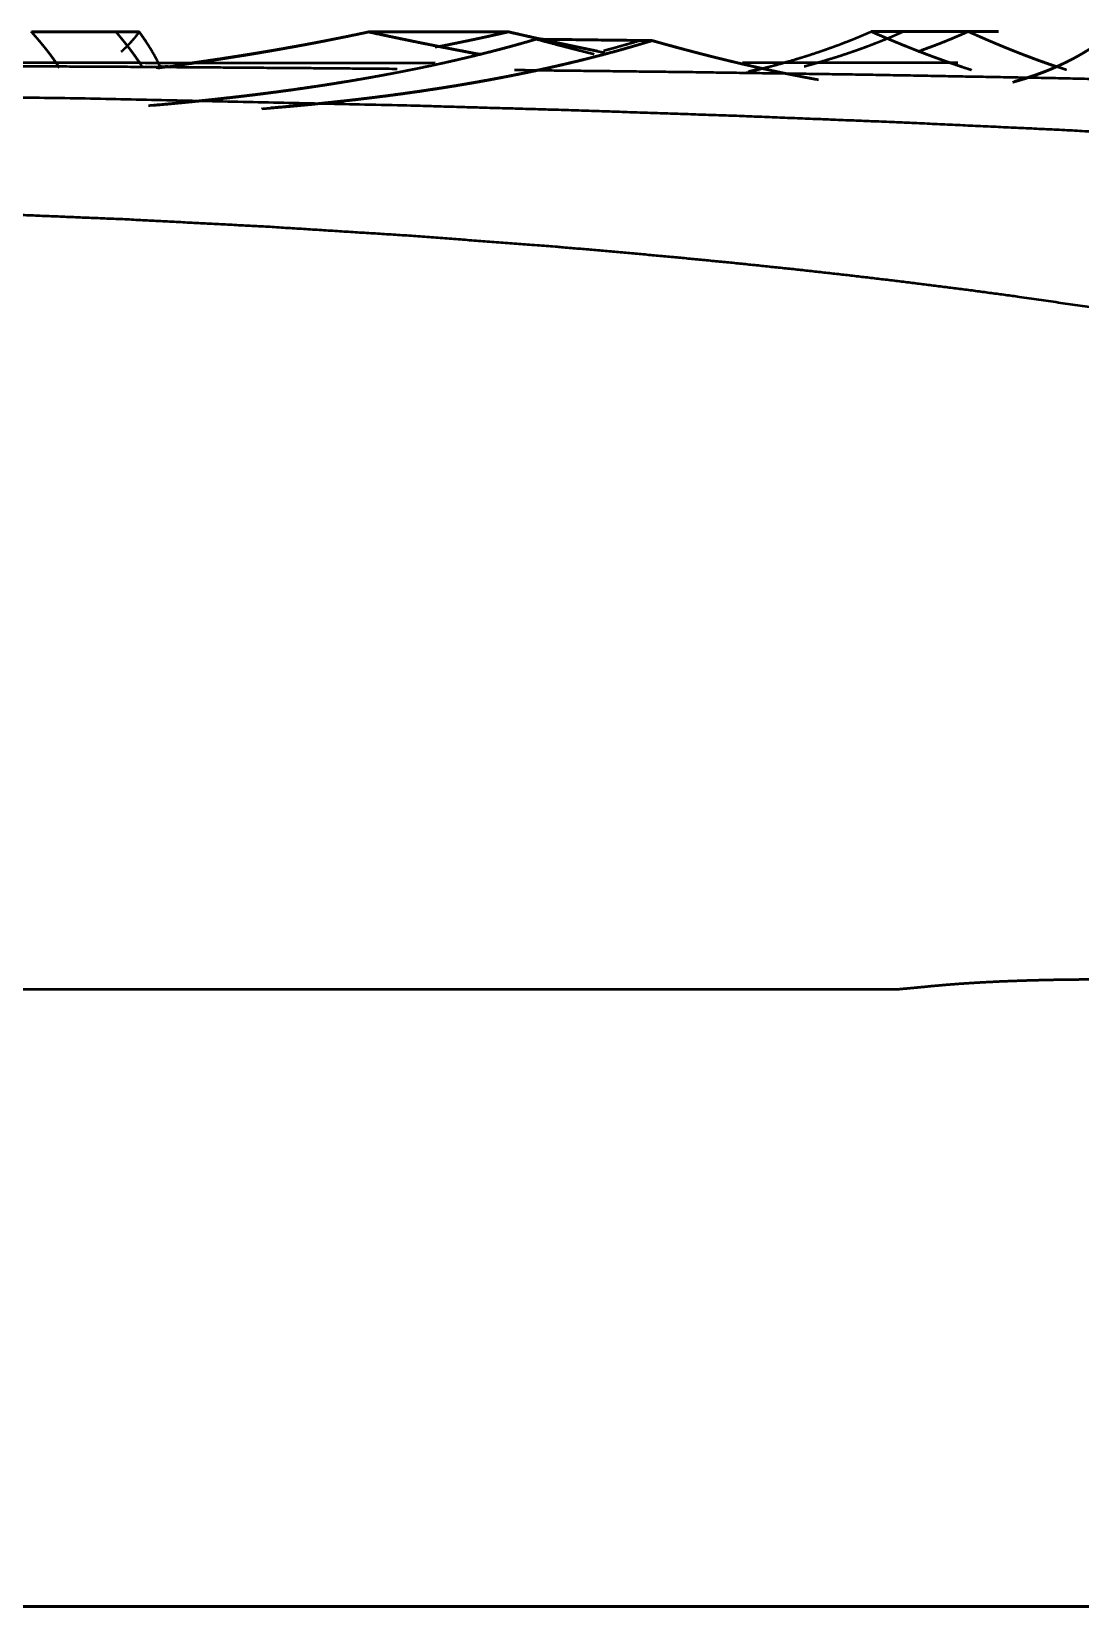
# Paper-space layout 'Layout1' of a CAD drawing. Header units: millimetres. Extents: x 37 to 380, y 30 to 264.
# Drawn here: x 69.77 to 73.17, y 167.45 to 172.55 of the extents above; entities that cross this region are included whole.
import ezdxf

# ---------------------------------------------------------------- set-up
doc = ezdxf.new("R2010")
doc.units = ezdxf.units.MM
doc.layers.add('170', color=7, linetype='Continuous', true_color=0xffffff)

psp = doc.layouts.get("Layout1")

# ---------------------------------------------------------------- linework, layer by layer
at = {"layer": '170', "color": 155, "linetype": 'Continuous', "lineweight": 50}
for p, q in [((70.1335, 172.4495), (71.0796, 172.4502)), ((70.2201, 172.4341), (70.1839, 172.4388)), ((72.0749, 172.45), (72.7721, 172.4505))]:
    psp.add_line(p, q, dxfattribs=at)
for points in [[(69.7712, 172.5493), (70.0448, 172.5494)], [(70.0448, 172.5494), (69.7712, 172.5493)], [(71.3162, 172.5495), (70.8634, 172.5492)], [(70.8634, 172.5492), (71.3162, 172.5495)], [(72.492, 172.5503), (72.8062, 172.5505)], [(72.8062, 172.5505), (72.492, 172.5503)], [(72.904, 172.5506), (72.5952, 172.5504)], [(72.5952, 172.5504), (72.904, 172.5506)], [(71.4056, 172.5255), (71.7821, 172.5211)], [(71.7821, 172.5211), (71.4056, 172.5255)], [(69.2734, 172.4499), (71.0614, 172.4493)], [(67.7307, 167.4491), (72.6757, 167.4491)], [(72.6758, 167.4491), (67.7307, 167.4491)], [(72.6757, 167.4491), (77.6687, 167.4491)], [(77.6687, 167.4491), (72.6758, 167.4491)]]:
    psp.add_open_spline(points, degree=1, dxfattribs=at)
for points, knots in [([(69.8607, 172.434), (69.8564, 172.4407), (69.8526, 172.4465), (69.8486, 172.4525), (69.8444, 172.4585), (69.84, 172.4647), (69.8354, 172.471), (69.8305, 172.4775), (69.8255, 172.4841), (69.8203, 172.4908), (69.8148, 172.4977), (69.8092, 172.5046), (69.8033, 172.5118), (69.7973, 172.519), (69.7911, 172.5264), (69.7846, 172.5339), (69.778, 172.5415), (69.7712, 172.5493)], [0, 0, 0.054416, 0.10191, 0.150933, 0.201495, 0.253525, 0.307207, 0.36239, 0.41916, 0.477444, 0.537303, 0.598687, 0.661732, 0.726211, 0.792312, 0.86, 0.929507, 1, 1]), ([(69.7712, 172.5493), (69.7745, 172.5455), (69.7778, 172.5417), (69.7811, 172.538), (69.7843, 172.5343), (69.7875, 172.5306), (69.7906, 172.527), (69.7936, 172.5234), (69.7967, 172.5198), (69.7996, 172.5162), (69.8025, 172.5127), (69.8054, 172.5093), (69.8082, 172.5058), (69.811, 172.5024), (69.8137, 172.499), (69.8164, 172.4957), (69.819, 172.4924), (69.8216, 172.4891), (69.8241, 172.4859), (69.8266, 172.4827), (69.829, 172.4795), (69.8314, 172.4764), (69.8337, 172.4732), (69.836, 172.4702), (69.8382, 172.4671), (69.8404, 172.4641), (69.8426, 172.4611), (69.8446, 172.4582), (69.8467, 172.4552), (69.8487, 172.4523), (69.8506, 172.4495), (69.8525, 172.4467), (69.8543, 172.4439), (69.8561, 172.4411), (69.8579, 172.4384), (69.8609, 172.4335)], [0, 0, 0.034496, 0.068799, 0.102635, 0.136027, 0.169028, 0.201686, 0.233954, 0.265834, 0.297293, 0.328387, 0.359071, 0.389412, 0.419291, 0.448882, 0.478033, 0.506821, 0.535203, 0.563245, 0.590848, 0.618146, 0.645007, 0.671508, 0.69763, 0.723413, 0.748798, 0.773826, 0.798499, 0.822738, 0.84668, 0.870191, 0.893408, 0.916215, 0.938711, 0.960799, 1, 1]), ([(70.0448, 172.5494), (70.1178, 172.5495), (70.1201, 172.5495)], [0, 0, 0.970346, 1, 1]), ([(70.1201, 172.5495), (70.1178, 172.5495), (70.0448, 172.5494)], [0, 0, 0.029654, 1, 1]), ([(70.0448, 172.5494), (70.0483, 172.5453), (70.0517, 172.5413), (70.055, 172.5372), (70.0584, 172.5333), (70.0616, 172.5293), (70.0648, 172.5254), (70.068, 172.5215), (70.0711, 172.5177), (70.0741, 172.5139), (70.0771, 172.5101), (70.0801, 172.5064), (70.0829, 172.5027), (70.0858, 172.499), (70.0886, 172.4954), (70.0913, 172.4918), (70.0939, 172.4883), (70.0966, 172.4848), (70.0991, 172.4813), (70.1016, 172.4779), (70.1041, 172.4745), (70.1065, 172.4711), (70.1088, 172.4678), (70.1111, 172.4645), (70.1133, 172.4612), (70.1155, 172.458), (70.1176, 172.4548), (70.1197, 172.4517), (70.1217, 172.4486), (70.1236, 172.4455), (70.1255, 172.4425), (70.1273, 172.4395), (70.1291, 172.4366), (70.1303, 172.4346)], [0, 0, 0.03739, 0.074507, 0.111125, 0.147291, 0.182982, 0.2183, 0.253144, 0.287593, 0.321513, 0.355117, 0.388228, 0.420911, 0.45318, 0.484978, 0.516386, 0.547325, 0.577875, 0.607957, 0.637593, 0.666822, 0.695585, 0.723964, 0.751859, 0.779332, 0.806382, 0.833033, 0.859184, 0.884978, 0.910274, 0.935176, 0.959686, 0.983743, 1, 1]), ([(70.1219, 172.4484), (70.1189, 172.453), (70.1169, 172.4559), (70.1149, 172.4589), (70.1129, 172.4619), (70.1108, 172.465), (70.1086, 172.4681), (70.1064, 172.4712), (70.1042, 172.4744), (70.1018, 172.4776), (70.0995, 172.4808), (70.0971, 172.4841), (70.0946, 172.4874), (70.0921, 172.4908), (70.0895, 172.4942), (70.0869, 172.4976), (70.0842, 172.5011), (70.0815, 172.5045), (70.0787, 172.5081), (70.0759, 172.5117), (70.073, 172.5153), (70.0701, 172.5189), (70.0671, 172.5226), (70.0641, 172.5263), (70.061, 172.5301), (70.0579, 172.5339), (70.0547, 172.5377), (70.0514, 172.5416), (70.0448, 172.5494)], [0, 0, 0.042986, 0.070823, 0.099087, 0.127871, 0.157063, 0.186776, 0.216875, 0.247521, 0.278489, 0.310072, 0.342044, 0.374567, 0.407415, 0.440881, 0.474739, 0.509126, 0.543955, 0.57929, 0.615132, 0.651418, 0.688122, 0.725449, 0.763171, 0.801452, 0.840128, 0.87934, 0.919062, 1, 1]), ([(70.1201, 172.5495), (70.1173, 172.5457), (70.1146, 172.542), (70.1118, 172.5383), (70.1089, 172.5347), (70.106, 172.531), (70.103, 172.5274), (70.1, 172.5238), (70.097, 172.5203), (70.0939, 172.5168), (70.0907, 172.5133), (70.0875, 172.5098), (70.0842, 172.5064), (70.0809, 172.503), (70.0776, 172.4996), (70.0742, 172.4963), (70.0707, 172.493), (70.0672, 172.4897), (70.0636, 172.4865), (70.0621, 172.4851)], [0, 0, 0.053421, 0.106765, 0.160277, 0.213811, 0.267399, 0.321102, 0.374948, 0.428831, 0.482877, 0.537013, 0.591376, 0.645845, 0.700384, 0.755129, 0.810171, 0.865266, 0.920592, 0.976106, 1, 1]), ([(70.1201, 172.5495), (70.1231, 172.5452), (70.1262, 172.541), (70.1291, 172.5368), (70.132, 172.5326), (70.1349, 172.5285), (70.1377, 172.5244), (70.1402, 172.5207)], [0, 0, 0.149739, 0.298248, 0.444451, 0.588919, 0.73093, 0.871464, 1, 1]), ([(70.1892, 172.4343), (70.1857, 172.4423), (70.183, 172.448), (70.1802, 172.4538), (70.1771, 172.4598), (70.1738, 172.466), (70.1704, 172.4722), (70.1667, 172.4786), (70.1629, 172.4851), (70.1589, 172.4917), (70.1547, 172.4985), (70.1503, 172.5054), (70.1457, 172.5124), (70.1409, 172.5196), (70.136, 172.5268), (70.1309, 172.5343), (70.1255, 172.5418), (70.1201, 172.5495)], [0, 0, 0.06446, 0.111484, 0.160006, 0.210059, 0.261568, 0.314651, 0.369214, 0.425334, 0.482953, 0.542166, 0.602874, 0.665191, 0.729016, 0.794334, 0.861386, 0.930198, 1, 1]), ([(70.1793, 172.4323), (70.2033, 172.4355), (70.2212, 172.4379), (70.239, 172.4403), (70.2568, 172.4428), (70.2746, 172.4453), (70.2924, 172.4478), (70.3101, 172.4504), (70.3278, 172.453), (70.3455, 172.4556), (70.3631, 172.4582), (70.3808, 172.4609), (70.3984, 172.4636), (70.4159, 172.4664), (70.4335, 172.4691), (70.451, 172.4719), (70.4685, 172.4748), (70.4859, 172.4776), (70.5034, 172.4805), (70.5208, 172.4835), (70.5382, 172.4864), (70.5555, 172.4894), (70.5729, 172.4924), (70.5902, 172.4955), (70.6075, 172.4986), (70.6247, 172.5017), (70.6419, 172.5049), (70.6591, 172.5081), (70.6763, 172.5113), (70.6934, 172.5146), (70.7106, 172.5179), (70.7276, 172.5212), (70.7447, 172.5246), (70.7617, 172.528), (70.7788, 172.5315), (70.7957, 172.5349), (70.8127, 172.5385), (70.8296, 172.542), (70.8465, 172.5456), (70.8634, 172.5492)], [0, 0, 0.03494, 0.060906, 0.086834, 0.112736, 0.138603, 0.164436, 0.190239, 0.216014, 0.241749, 0.267461, 0.293143, 0.318788, 0.34441, 0.369994, 0.395549, 0.421075, 0.446563, 0.472032, 0.497462, 0.522872, 0.548246, 0.57359, 0.598899, 0.624189, 0.649442, 0.674674, 0.699866, 0.725034, 0.750173, 0.775287, 0.800362, 0.825419, 0.850438, 0.875442, 0.900409, 0.925354, 0.950264, 0.975144, 1, 1]), ([(70.8638, 172.5492), (70.8481, 172.5459), (70.8325, 172.5425), (70.8167, 172.5392), (70.8008, 172.5359), (70.7849, 172.5327), (70.7689, 172.5294), (70.7528, 172.5262), (70.7366, 172.523), (70.7203, 172.5198), (70.704, 172.5167), (70.6876, 172.5136), (70.6711, 172.5105), (70.6545, 172.5074), (70.6378, 172.5043), (70.621, 172.5013), (70.6042, 172.4983), (70.5873, 172.4953), (70.5703, 172.4923), (70.5532, 172.4893), (70.536, 172.4864), (70.5187, 172.4835), (70.5014, 172.4807), (70.484, 172.4778), (70.4665, 172.475), (70.4489, 172.4721), (70.4312, 172.4694), (70.4134, 172.4666), (70.3956, 172.4639), (70.3776, 172.4611), (70.3596, 172.4585), (70.3415, 172.4558), (70.3233, 172.4531), (70.305, 172.4505), (70.2867, 172.4479), (70.2817, 172.4472)], [0, 0, 0.027069, 0.054152, 0.081454, 0.108806, 0.136364, 0.163967, 0.191786, 0.219646, 0.247714, 0.275835, 0.304164, 0.332535, 0.361135, 0.389769, 0.418628, 0.447529, 0.476652, 0.505808, 0.535203, 0.564629, 0.594284, 0.623983, 0.653912, 0.683875, 0.714075, 0.74431, 0.774784, 0.805293, 0.836039, 0.86682, 0.897841, 0.928906, 0.960202, 0.991543, 1, 1]), ([(70.8634, 172.5492), (70.8996, 172.5415), (70.9176, 172.5376), (70.9536, 172.5301), (70.9894, 172.5226), (71.0072, 172.519), (71.0428, 172.5117), (71.0605, 172.5082), (71.0781, 172.5046), (71.0957, 172.5011), (71.1133, 172.4977), (71.1308, 172.4942), (71.1483, 172.4908), (71.1658, 172.4875), (71.1832, 172.4842), (71.2178, 172.4776), (71.2244, 172.4764)], [0, 0, 0.10058, 0.150659, 0.250442, 0.349698, 0.399149, 0.49761, 0.546634, 0.595545, 0.644288, 0.69294, 0.741425, 0.789811, 0.838024, 0.886139, 0.981944, 1, 1]), ([(71.2255, 172.4763), (71.1953, 172.4819), (71.1596, 172.4888), (71.1416, 172.4922), (71.1236, 172.4957), (71.0874, 172.5029), (71.0691, 172.5065), (71.0508, 172.5102), (71.0324, 172.5139), (71.014, 172.5177), (70.9954, 172.5215), (70.9768, 172.5253), (70.9582, 172.5292), (70.9394, 172.5331), (70.9206, 172.5371), (70.8828, 172.5452), (70.8638, 172.5492)], [0, 0, 0.083179, 0.181677, 0.231295, 0.281011, 0.381192, 0.431652, 0.482216, 0.53309, 0.584077, 0.635367, 0.686789, 0.738508, 0.79034, 0.842489, 0.947335, 1, 1]), ([(71.3162, 172.5495), (71.3007, 172.5459), (71.2852, 172.5424), (71.2696, 172.5389), (71.2541, 172.5354), (71.2384, 172.532), (71.2228, 172.5286), (71.2072, 172.5253), (71.1915, 172.522), (71.1758, 172.5187), (71.16, 172.5154), (71.1443, 172.5122), (71.1285, 172.509), (71.1127, 172.5058), (71.0968, 172.5027), (71.0783, 172.4991)], [0, 0, 0.065395, 0.130824, 0.196348, 0.261961, 0.327649, 0.393427, 0.459269, 0.5252, 0.59121, 0.657297, 0.723463, 0.789728, 0.856044, 0.922459, 1, 1]), ([(71.0891, 172.5015), (71.1004, 172.5037), (71.1143, 172.5064), (71.1282, 172.5091), (71.142, 172.5119), (71.1558, 172.5147), (71.1695, 172.5175), (71.1832, 172.5203), (71.1967, 172.5231), (71.2103, 172.526), (71.2237, 172.5289), (71.2371, 172.5317), (71.2505, 172.5347), (71.2638, 172.5376), (71.277, 172.5405), (71.2902, 172.5435), (71.3032, 172.5465), (71.3163, 172.5495)], [0, 0, 0.049635, 0.110734, 0.171749, 0.232358, 0.292897, 0.35304, 0.413092, 0.47276, 0.532338, 0.591543, 0.650657, 0.70939, 0.768033, 0.826294, 0.884476, 0.942266, 1, 1]), ([(71.6065, 172.4866), (71.5871, 172.4906), (71.5715, 172.4938), (71.5558, 172.497), (71.5401, 172.5003), (71.5243, 172.5036), (71.5085, 172.5069), (71.4927, 172.5103), (71.4768, 172.5137), (71.4609, 172.5171), (71.445, 172.5206), (71.413, 172.5276), (71.3969, 172.5312), (71.3647, 172.5384), (71.3486, 172.5421), (71.3162, 172.5495)], [0, 0, 0.06664, 0.120393, 0.174304, 0.228345, 0.282561, 0.336884, 0.391364, 0.445969, 0.500748, 0.555634, 0.665873, 0.721224, 0.832311, 0.888054, 1, 1]), ([(71.3163, 172.5495), (71.3496, 172.5419), (71.3661, 172.5381), (71.3991, 172.5307), (71.4155, 172.5271), (71.4318, 172.5235), (71.4481, 172.5199), (71.4644, 172.5164), (71.4805, 172.5129), (71.4967, 172.5094), (71.5127, 172.506), (71.5447, 172.4993), (71.5765, 172.4927), (71.5922, 172.4895), (71.608, 172.4863), (71.6283, 172.4822)], [0, 0, 0.106985, 0.160142, 0.265951, 0.318619, 0.37099, 0.423277, 0.475268, 0.527159, 0.578785, 0.630297, 0.732652, 0.83425, 0.884716, 0.935084, 1, 1]), ([(72.0906, 172.4192), (72.1216, 172.4266), (72.1414, 172.4315), (72.1611, 172.4365), (72.1806, 172.4417), (72.2001, 172.447), (72.2193, 172.4525), (72.2385, 172.458), (72.2575, 172.4637), (72.2763, 172.4696), (72.2951, 172.4755), (72.3137, 172.4817), (72.3321, 172.4879), (72.3504, 172.4943), (72.3686, 172.5008), (72.3867, 172.5074), (72.4046, 172.5142), (72.4223, 172.5212), (72.4399, 172.5282), (72.4574, 172.5354), (72.4747, 172.5428), (72.492, 172.5503)], [0, 0, 0.07524, 0.123544, 0.171611, 0.219439, 0.267043, 0.314407, 0.361572, 0.408485, 0.455206, 0.501695, 0.547979, 0.594044, 0.639919, 0.685585, 0.731053, 0.776331, 0.821436, 0.866342, 0.911069, 0.955586, 1, 1]), ([(72.2748, 172.4378), (72.2895, 172.4418), (72.3009, 172.4449), (72.3122, 172.4481), (72.3235, 172.4513), (72.3347, 172.4546), (72.3458, 172.4579), (72.3569, 172.4613), (72.3679, 172.4647), (72.3789, 172.4681), (72.3898, 172.4716), (72.4006, 172.4751), (72.4114, 172.4787), (72.4221, 172.4823), (72.4328, 172.486), (72.4434, 172.4897), (72.4539, 172.4934), (72.4644, 172.4972), (72.4748, 172.501), (72.4852, 172.5049), (72.4955, 172.5088), (72.5057, 172.5128), (72.5159, 172.5168), (72.526, 172.5208), (72.5361, 172.5249), (72.5461, 172.5291), (72.556, 172.5332), (72.5659, 172.5374), (72.5757, 172.5417), (72.5855, 172.546), (72.5952, 172.5504)], [0, 0, 0.044753, 0.079517, 0.114101, 0.148571, 0.18288, 0.217106, 0.251125, 0.285082, 0.318848, 0.35252, 0.386027, 0.419451, 0.452698, 0.485869, 0.518864, 0.551785, 0.584543, 0.617203, 0.649731, 0.682159, 0.714432, 0.746622, 0.778673, 0.81064, 0.842445, 0.874195, 0.905797, 0.937308, 0.968684, 1, 1]), ([(72.492, 172.5503), (72.5012, 172.5463), (72.5103, 172.5423), (72.5194, 172.5383), (72.5285, 172.5344), (72.5375, 172.5306), (72.5465, 172.5268), (72.5555, 172.523), (72.5644, 172.5193), (72.5733, 172.5156), (72.5822, 172.512), (72.591, 172.5083), (72.5997, 172.5048), (72.6085, 172.5013), (72.6172, 172.4978), (72.6258, 172.4944), (72.6345, 172.491), (72.643, 172.4876), (72.6516, 172.4843), (72.6601, 172.4811), (72.6686, 172.4778), (72.677, 172.4747), (72.6854, 172.4715), (72.6938, 172.4684), (72.7021, 172.4654), (72.7104, 172.4624), (72.7186, 172.4594), (72.7268, 172.4565), (72.735, 172.4536), (72.7431, 172.4507), (72.7512, 172.4479), (72.7593, 172.4452), (72.7673, 172.4424), (72.7753, 172.4398), (72.7832, 172.4371), (72.7912, 172.4345), (72.799, 172.432), (72.8069, 172.4295), (72.8146, 172.427), (72.8156, 172.4267)], [0, 0, 0.028912, 0.057733, 0.086372, 0.114867, 0.143195, 0.171405, 0.199458, 0.22737, 0.255114, 0.282729, 0.310201, 0.337533, 0.364696, 0.391718, 0.418599, 0.44535, 0.471924, 0.498383, 0.524688, 0.550853, 0.576863, 0.602724, 0.628455, 0.654048, 0.679463, 0.704768, 0.729915, 0.754929, 0.779777, 0.804511, 0.829083, 0.853532, 0.877816, 0.901977, 0.925988, 0.949862, 0.973577, 0.997166, 1, 1]), ([(72.7868, 172.4356), (72.7857, 172.4359), (72.7777, 172.4386), (72.7697, 172.4413), (72.7616, 172.444), (72.7535, 172.4468), (72.7454, 172.4497), (72.7372, 172.4525), (72.7289, 172.4555), (72.7207, 172.4584), (72.7124, 172.4614), (72.704, 172.4645), (72.6956, 172.4675), (72.6872, 172.4707), (72.6787, 172.4738), (72.6702, 172.4771), (72.6617, 172.4803), (72.6531, 172.4836), (72.6445, 172.487), (72.6358, 172.4903), (72.6271, 172.4938), (72.6184, 172.4972), (72.6096, 172.5007), (72.6008, 172.5043), (72.592, 172.5079), (72.5831, 172.5115), (72.5741, 172.5152), (72.5652, 172.5189), (72.5561, 172.5227), (72.5471, 172.5265), (72.538, 172.5304), (72.5289, 172.5343), (72.5197, 172.5382), (72.5105, 172.5422), (72.5013, 172.5462), (72.492, 172.5503)], [0, 0, 0.003517, 0.030148, 0.056918, 0.08388, 0.110977, 0.138255, 0.165669, 0.193265, 0.220998, 0.248928, 0.27699, 0.305236, 0.333622, 0.362204, 0.390923, 0.419811, 0.448852, 0.478089, 0.507453, 0.537013, 0.566716, 0.5966, 0.626624, 0.656833, 0.687198, 0.717745, 0.748436, 0.77931, 0.810327, 0.841528, 0.872885, 0.904414, 0.9361, 0.968, 1, 1]), ([(72.6437, 172.4858), (72.6597, 172.4915), (72.6787, 172.4983), (72.6975, 172.5053), (72.7161, 172.5125), (72.7345, 172.5198), (72.7527, 172.5273), (72.7707, 172.5349), (72.7885, 172.5426), (72.8062, 172.5505)], [0, 0, 0.097111, 0.212391, 0.327137, 0.440913, 0.554192, 0.666581, 0.778454, 0.889351, 1, 1]), ([(72.8062, 172.5505), (72.7968, 172.5463), (72.7875, 172.5421), (72.7781, 172.538), (72.7686, 172.534), (72.7592, 172.53), (72.7496, 172.526), (72.74, 172.5221), (72.7304, 172.5182), (72.7208, 172.5143), (72.7111, 172.5105), (72.7013, 172.5068), (72.6915, 172.5031), (72.6817, 172.4994), (72.6718, 172.4958), (72.6522, 172.4888)], [0, 0, 0.061619, 0.12333, 0.185147, 0.247121, 0.309256, 0.371471, 0.43385, 0.496366, 0.55902, 0.621792, 0.684735, 0.747821, 0.811054, 0.874411, 1, 1]), ([(73.125, 172.4261), (73.1131, 172.4299), (73.1057, 172.4323), (73.0982, 172.4348), (73.0907, 172.4373), (73.0832, 172.4398), (73.0756, 172.4424), (73.068, 172.445), (73.0604, 172.4477), (73.0527, 172.4504), (73.045, 172.4532), (73.0373, 172.4559), (73.0295, 172.4588), (73.0217, 172.4616), (73.0139, 172.4645), (73.006, 172.4675), (72.998, 172.4705), (72.9901, 172.4735), (72.9821, 172.4766), (72.9741, 172.4797), (72.966, 172.4828), (72.9579, 172.486), (72.9498, 172.4893), (72.9416, 172.4925), (72.9334, 172.4959), (72.9252, 172.4992), (72.9169, 172.5026), (72.9086, 172.506), (72.9003, 172.5095), (72.8919, 172.513), (72.8835, 172.5166), (72.875, 172.5202), (72.8665, 172.5239), (72.858, 172.5275), (72.8495, 172.5313), (72.8409, 172.535), (72.8323, 172.5388), (72.8236, 172.5427), (72.8149, 172.5466), (72.8062, 172.5505)], [0, 0, 0.036624, 0.059414, 0.082342, 0.105408, 0.128602, 0.151946, 0.175414, 0.199026, 0.222773, 0.24666, 0.270677, 0.294835, 0.319143, 0.343582, 0.368148, 0.392879, 0.417728, 0.442719, 0.467851, 0.493126, 0.518529, 0.544088, 0.569766, 0.595597, 0.621572, 0.647691, 0.673927, 0.700333, 0.726858, 0.753552, 0.780351, 0.807321, 0.834409, 0.861669, 0.889047, 0.916571, 0.944226, 0.972067, 1, 1]), ([(72.8062, 172.5505), (72.815, 172.5465), (72.8238, 172.5426), (72.8326, 172.5387), (72.8413, 172.5348), (72.85, 172.531), (72.8586, 172.5273), (72.8672, 172.5235), (72.8758, 172.5198), (72.8844, 172.5162), (72.8929, 172.5126), (72.9013, 172.509), (72.9098, 172.5055), (72.9182, 172.502), (72.9265, 172.4986), (72.9348, 172.4952), (72.9431, 172.4919), (72.9514, 172.4885), (72.9596, 172.4853), (72.9677, 172.4821), (72.9759, 172.4789), (72.984, 172.4757), (72.992, 172.4726), (73, 172.4696), (73.008, 172.4665), (73.016, 172.4636), (73.0239, 172.4606), (73.0318, 172.4577), (73.0396, 172.4549), (73.0474, 172.4521), (73.0552, 172.4493), (73.0629, 172.4466), (73.0706, 172.4439), (73.0782, 172.4412), (73.0859, 172.4386), (73.0946, 172.4357)], [0, 0, 0.031159, 0.062229, 0.093095, 0.123787, 0.154332, 0.184733, 0.21493, 0.244996, 0.274873, 0.30462, 0.33418, 0.363609, 0.392851, 0.421948, 0.450858, 0.479653, 0.508248, 0.5367, 0.564979, 0.593114, 0.62108, 0.648889, 0.676526, 0.704034, 0.731359, 0.758544, 0.785543, 0.812402, 0.83909, 0.86564, 0.89202, 0.918245, 0.944317, 0.970236, 1, 1]), ([(72.9504, 172.3864), (72.9565, 172.3881), (72.9639, 172.3902), (72.9712, 172.3923), (72.9784, 172.3944), (72.9856, 172.3966), (72.9928, 172.3988), (72.9999, 172.4011), (73.007, 172.4034), (73.014, 172.4057), (73.021, 172.4081), (73.0279, 172.4106), (73.0348, 172.413), (73.0416, 172.4156), (73.0484, 172.4181), (73.0551, 172.4207), (73.0618, 172.4234), (73.0685, 172.4261), (73.0751, 172.4288), (73.0816, 172.4316), (73.0881, 172.4344), (73.0946, 172.4373), (73.101, 172.4402), (73.1074, 172.4431), (73.1137, 172.4461), (73.12, 172.4491), (73.1262, 172.4522), (73.1324, 172.4553), (73.1385, 172.4585), (73.1446, 172.4616), (73.1506, 172.4649), (73.1566, 172.4682), (73.1626, 172.4715), (73.1685, 172.4749), (73.1744, 172.4783), (73.1802, 172.4817), (73.186, 172.4852), (73.1917, 172.4887), (73.1974, 172.4923), (73.203, 172.4959), (73.2086, 172.4996), (73.2142, 172.5033), (73.2197, 172.507), (73.2251, 172.5108), (73.2305, 172.5147), (73.2359, 172.5185), (73.2413, 172.5225), (73.2465, 172.5264), (73.2518, 172.5304), (73.257, 172.5345), (73.2621, 172.5385), (73.2672, 172.5427)], [0, 0, 0.017837, 0.039276, 0.060635, 0.081888, 0.103062, 0.124118, 0.145111, 0.165997, 0.186801, 0.207513, 0.228154, 0.248673, 0.269147, 0.289525, 0.309823, 0.330028, 0.350179, 0.370242, 0.390229, 0.41014, 0.42998, 0.449759, 0.469468, 0.489096, 0.508681, 0.528173, 0.547627, 0.567003, 0.58633, 0.605596, 0.624816, 0.643978, 0.663082, 0.682132, 0.701141, 0.720097, 0.739015, 0.757883, 0.776716, 0.79549, 0.814247, 0.832956, 0.85164, 0.870267, 0.888884, 0.907475, 0.92603, 0.944563, 0.963051, 0.981527, 1, 1]), ([(73.2672, 172.5427), (73.2623, 172.5387), (73.2573, 172.5347), (73.2523, 172.5308), (73.2472, 172.527), (73.2421, 172.5231), (73.237, 172.5194), (73.2318, 172.5156), (73.2266, 172.5119), (73.2213, 172.5083), (73.216, 172.5047), (73.2107, 172.5011), (73.2053, 172.4976), (73.1999, 172.4941), (73.1945, 172.4906), (73.189, 172.4872), (73.1834, 172.4839), (73.1779, 172.4805), (73.1723, 172.4773), (73.1666, 172.474), (73.1609, 172.4708), (73.1552, 172.4677), (73.1495, 172.4645), (73.1437, 172.4615), (73.1378, 172.4584), (73.132, 172.4554), (73.1261, 172.4525), (73.1201, 172.4496), (73.1141, 172.4467), (73.1081, 172.4439), (73.1021, 172.4411), (73.096, 172.4383), (73.0898, 172.4356), (73.0836, 172.4329), (73.0774, 172.4303), (73.0712, 172.4277), (73.0649, 172.4251), (73.0586, 172.4226), (73.0522, 172.4201), (73.0458, 172.4177), (73.0394, 172.4153), (73.0329, 172.4129), (73.0264, 172.4106), (73.0199, 172.4083), (73.0133, 172.4061), (73.0067, 172.4039), (73, 172.4017), (72.9933, 172.3996), (72.9866, 172.3975), (72.9799, 172.3954), (72.9731, 172.3934), (72.9662, 172.3914), (72.9593, 172.3895), (72.9556, 172.3884)], [0, 0, 0.01815, 0.036314, 0.054479, 0.072666, 0.090876, 0.10908, 0.127317, 0.14558, 0.163856, 0.182149, 0.200479, 0.218826, 0.237194, 0.255615, 0.274045, 0.292514, 0.311025, 0.329563, 0.348132, 0.366746, 0.385379, 0.404072, 0.4228, 0.441566, 0.460382, 0.47925, 0.498145, 0.517095, 0.536087, 0.555149, 0.574256, 0.593396, 0.612596, 0.631845, 0.651167, 0.670529, 0.689954, 0.709445, 0.728977, 0.748577, 0.768243, 0.787967, 0.807748, 0.827589, 0.847513, 0.867484, 0.887531, 0.907641, 0.92781, 0.948058, 0.968381, 0.988762, 1, 1]), ([(70.1508, 172.311), (70.176, 172.3132), (70.2128, 172.3165), (70.2494, 172.32), (70.2856, 172.3235), (70.3216, 172.3272), (70.357, 172.331), (70.3924, 172.3348), (70.4272, 172.3388), (70.4619, 172.3428), (70.4961, 172.347), (70.5301, 172.3513), (70.5636, 172.3556), (70.597, 172.3601), (70.6299, 172.3646), (70.6627, 172.3693), (70.695, 172.374), (70.7271, 172.3789), (70.7588, 172.3839), (70.7903, 172.3889), (70.8213, 172.3941), (70.8522, 172.3993), (70.8826, 172.4047), (70.9128, 172.4102), (70.9426, 172.4157), (70.9723, 172.4214), (71.0015, 172.4271), (71.0306, 172.433), (71.0592, 172.4389), (71.0876, 172.445), (71.1156, 172.4511), (71.1435, 172.4574), (71.1709, 172.4638), (71.1982, 172.4702), (71.225, 172.4768), (71.2518, 172.4835), (71.278, 172.4902), (71.3042, 172.4971), (71.3299, 172.504), (71.3554, 172.5111), (71.3805, 172.5183), (71.4056, 172.5255)], [0, 0, 0.019846, 0.048826, 0.077697, 0.106174, 0.134549, 0.162531, 0.19041, 0.217901, 0.245286, 0.272292, 0.299197, 0.325721, 0.352147, 0.378197, 0.404152, 0.429734, 0.455222, 0.480344, 0.505367, 0.530033, 0.554603, 0.578819, 0.602943, 0.626716, 0.650401, 0.673739, 0.696988, 0.719896, 0.742718, 0.765206, 0.78761, 0.809683, 0.831675, 0.853342, 0.874932, 0.896196, 0.917394, 0.938275, 0.959078, 0.97956, 1, 1]), ([(71.4056, 172.5255), (71.3916, 172.5214), (71.3775, 172.5173), (71.3634, 172.5133), (71.3493, 172.5093), (71.3352, 172.5054), (71.321, 172.5015), (71.3068, 172.4977), (71.2925, 172.4938), (71.2782, 172.4901), (71.2639, 172.4863), (71.2495, 172.4827), (71.2352, 172.479), (71.2207, 172.4754), (71.2063, 172.4718), (71.1918, 172.4683), (71.1773, 172.4648), (71.1627, 172.4613), (71.1481, 172.4579), (71.1335, 172.4546), (71.1188, 172.4512), (71.1041, 172.4479), (71.0894, 172.4446), (71.0747, 172.4414), (71.0599, 172.4382), (71.045, 172.4351), (71.0302, 172.432), (71.0153, 172.4289), (71.0004, 172.4258), (70.9854, 172.4228), (70.9704, 172.4198), (70.9554, 172.4169), (70.9404, 172.414), (70.9253, 172.4111), (70.9102, 172.4083), (70.895, 172.4055), (70.8798, 172.4027), (70.8646, 172.4), (70.8494, 172.3973), (70.8341, 172.3947), (70.8188, 172.392), (70.8034, 172.3894), (70.788, 172.3869), (70.7726, 172.3843), (70.7572, 172.3818), (70.7417, 172.3794), (70.7262, 172.3769), (70.7107, 172.3745), (70.6951, 172.3722), (70.6795, 172.3698), (70.6639, 172.3675), (70.6482, 172.3652), (70.6325, 172.363), (70.6168, 172.3608), (70.6011, 172.3586), (70.5853, 172.3565), (70.5695, 172.3543), (70.5536, 172.3522), (70.5377, 172.3502), (70.5218, 172.3481), (70.5059, 172.3461), (70.4899, 172.3441), (70.4739, 172.3422), (70.4579, 172.3403), (70.4418, 172.3384), (70.4257, 172.3365), (70.4096, 172.3347), (70.3934, 172.3329), (70.3772, 172.3311), (70.361, 172.3293), (70.3447, 172.3276), (70.3284, 172.3259), (70.3121, 172.3242), (70.2958, 172.3226), (70.2794, 172.321), (70.263, 172.3194), (70.2466, 172.3178), (70.2301, 172.3163), (70.2136, 172.3147), (70.1971, 172.3132), (70.1805, 172.3118), (70.1664, 172.3106)], [0, 0, 0.01159, 0.023198, 0.034815, 0.046463, 0.058119, 0.069797, 0.081489, 0.093205, 0.104932, 0.116683, 0.128445, 0.14023, 0.152032, 0.163856, 0.175695, 0.187555, 0.199427, 0.211326, 0.223239, 0.235176, 0.247125, 0.2591, 0.271088, 0.283103, 0.295131, 0.307182, 0.319251, 0.331341, 0.343451, 0.355578, 0.367725, 0.379899, 0.392088, 0.404296, 0.416527, 0.428776, 0.441046, 0.453339, 0.465648, 0.47798, 0.490332, 0.502709, 0.515101, 0.527518, 0.53995, 0.552412, 0.564889, 0.577387, 0.589906, 0.602449, 0.615013, 0.627594, 0.640199, 0.652827, 0.665475, 0.678145, 0.690835, 0.703551, 0.716284, 0.729039, 0.741816, 0.754618, 0.767438, 0.78028, 0.793143, 0.806033, 0.81894, 0.83187, 0.844821, 0.857799, 0.870796, 0.883814, 0.896854, 0.909918, 0.923003, 0.936107, 0.949239, 0.962392, 0.975564, 0.988763, 1, 1]), ([(70.5179, 172.3005), (70.5426, 172.3025), (70.5719, 172.305), (70.6011, 172.3075), (70.6301, 172.3101), (70.6591, 172.3128), (70.688, 172.3156), (70.7167, 172.3185), (70.7454, 172.3215), (70.774, 172.3246), (70.8025, 172.3277), (70.8308, 172.331), (70.8591, 172.3343), (70.8873, 172.3378), (70.9153, 172.3413), (70.9433, 172.345), (70.9711, 172.3487), (70.9989, 172.3526), (71.0266, 172.3565), (71.0541, 172.3606), (71.0816, 172.3648), (71.1089, 172.369), (71.1362, 172.3734), (71.1633, 172.3779), (71.1903, 172.3825), (71.2172, 172.3871), (71.2441, 172.392), (71.2708, 172.3969), (71.2974, 172.4019), (71.3239, 172.4071), (71.3503, 172.4124), (71.3766, 172.4178), (71.4027, 172.4233), (71.4288, 172.4289), (71.4548, 172.4346), (71.4806, 172.4405), (71.5064, 172.4465), (71.532, 172.4526), (71.5575, 172.4589), (71.5829, 172.4653), (71.6082, 172.4718), (71.6334, 172.4784), (71.6585, 172.4852), (71.6834, 172.4921), (71.7083, 172.4991), (71.733, 172.5063), (71.7576, 172.5137), (71.7821, 172.5211)], [0, 0, 0.019317, 0.042154, 0.064926, 0.087623, 0.110246, 0.132804, 0.155288, 0.177709, 0.200052, 0.222331, 0.244535, 0.266676, 0.288741, 0.310745, 0.33267, 0.354537, 0.376329, 0.398055, 0.419709, 0.441305, 0.46282, 0.484282, 0.505667, 0.526993, 0.548242, 0.569437, 0.590561, 0.611624, 0.632614, 0.653547, 0.674409, 0.695217, 0.715955, 0.736638, 0.757249, 0.777806, 0.798297, 0.818732, 0.839101, 0.859422, 0.879665, 0.899872, 0.920004, 0.940098, 0.96011, 0.980079, 1, 1]), ([(71.7821, 172.5211), (71.769, 172.5171), (71.7559, 172.5131), (71.7427, 172.5092), (71.7294, 172.5053), (71.7161, 172.5014), (71.7027, 172.4976), (71.6892, 172.4938), (71.6757, 172.49), (71.6621, 172.4862), (71.6485, 172.4825), (71.6347, 172.4788), (71.621, 172.4752), (71.6071, 172.4715), (71.5932, 172.468), (71.5792, 172.4644), (71.5652, 172.4609), (71.551, 172.4574), (71.5369, 172.4539), (71.5226, 172.4505), (71.5083, 172.4471), (71.4939, 172.4437), (71.4795, 172.4404), (71.465, 172.4371), (71.4504, 172.4338), (71.4357, 172.4305), (71.421, 172.4273), (71.4062, 172.4242), (71.3914, 172.421), (71.3765, 172.4179), (71.3615, 172.4148), (71.3464, 172.4118), (71.3313, 172.4087), (71.3161, 172.4057), (71.3009, 172.4028), (71.2856, 172.3999), (71.2702, 172.397), (71.2547, 172.3941), (71.2392, 172.3913), (71.2236, 172.3885), (71.2079, 172.3857), (71.1922, 172.383), (71.1764, 172.3803), (71.1605, 172.3776), (71.1446, 172.3749), (71.1285, 172.3723), (71.1125, 172.3697), (71.0963, 172.3672), (71.0801, 172.3647), (71.0638, 172.3622), (71.0475, 172.3597), (71.031, 172.3573), (71.0145, 172.3549), (70.9979, 172.3526), (70.9813, 172.3502), (70.9646, 172.3479), (70.9478, 172.3457), (70.9309, 172.3434), (70.914, 172.3412), (70.897, 172.3391), (70.88, 172.3369), (70.8628, 172.3348), (70.8456, 172.3328), (70.8283, 172.3307), (70.811, 172.3287), (70.7936, 172.3267), (70.7761, 172.3248), (70.7585, 172.3229), (70.7409, 172.321), (70.7232, 172.3191), (70.7054, 172.3173), (70.5468, 172.3028)], [0, 0, 0.010894, 0.021803, 0.032774, 0.043769, 0.054828, 0.065902, 0.077047, 0.088212, 0.099438, 0.110688, 0.122, 0.13334, 0.144743, 0.156165, 0.167654, 0.179168, 0.19075, 0.202356, 0.214024, 0.225718, 0.237479, 0.249266, 0.26112, 0.273001, 0.284948, 0.296916, 0.308958, 0.321024, 0.33316, 0.345321, 0.357551, 0.369807, 0.382137, 0.394488, 0.406912, 0.419363, 0.431888, 0.444434, 0.457055, 0.469702, 0.482424, 0.495167, 0.507989, 0.520835, 0.533754, 0.5467, 0.559725, 0.572773, 0.585896, 0.599047, 0.612275, 0.625528, 0.638861, 0.652217, 0.665651, 0.679111, 0.692652, 0.706215, 0.719861, 0.733532, 0.747281, 0.76106, 0.774917, 0.788801, 0.802763, 0.816755, 0.830826, 0.844926, 0.859107, 0.873313, 1, 1]), ([(71.5943, 172.4765), (71.5713, 172.4822), (71.5596, 172.4851), (71.5479, 172.4881), (71.5362, 172.491), (71.5245, 172.494), (71.5127, 172.4971), (71.5009, 172.5001), (71.4891, 172.5032), (71.4772, 172.5063), (71.4534, 172.5126), (71.4415, 172.5158), (71.4296, 172.519), (71.4176, 172.5222), (71.4056, 172.5255)], [0, 0, 0.121567, 0.183205, 0.245011, 0.306997, 0.369125, 0.431472, 0.493948, 0.556618, 0.619443, 0.745624, 0.808942, 0.872455, 0.936188, 1, 1]), ([(71.7447, 172.5216), (71.7322, 172.5178), (71.7196, 172.5141), (71.707, 172.5105), (71.6944, 172.5069), (71.6817, 172.5033), (71.669, 172.4997), (71.6563, 172.4962), (71.6435, 172.4927), (71.624, 172.4875)], [0, 0, 0.104374, 0.20886, 0.31349, 0.418369, 0.523315, 0.628433, 0.733701, 0.839163, 1, 1]), ([(71.7821, 172.5211), (71.7948, 172.5175), (71.8075, 172.514), (71.8202, 172.5104), (71.8328, 172.507), (71.8454, 172.5035), (71.8579, 172.5001), (71.8705, 172.4967), (71.8829, 172.4934), (71.8954, 172.4901), (71.9078, 172.4868), (71.9202, 172.4835), (71.9326, 172.4803), (71.9449, 172.4771), (71.9572, 172.474), (71.9695, 172.4709), (71.9817, 172.4678), (71.9939, 172.4648), (72.0061, 172.4618), (72.0182, 172.4588), (72.0303, 172.4559), (72.0423, 172.453), (72.0544, 172.4502), (72.0664, 172.4473), (72.0783, 172.4445), (72.0903, 172.4418), (72.1022, 172.4391), (72.114, 172.4364), (72.1258, 172.4337), (72.1376, 172.4311), (72.1494, 172.4285), (72.1611, 172.426), (72.1728, 172.4235), (72.1845, 172.421), (72.1961, 172.4186), (72.2077, 172.4162), (72.2192, 172.4138), (72.2307, 172.4115), (72.2422, 172.4092), (72.2537, 172.407), (72.2651, 172.4047), (72.2765, 172.4026), (72.2878, 172.4004), (72.2991, 172.3983), (72.314, 172.3956)], [0, 0, 0.024154, 0.048265, 0.072288, 0.096245, 0.120109, 0.143918, 0.167643, 0.191308, 0.21488, 0.238392, 0.261825, 0.28519, 0.308471, 0.331692, 0.354822, 0.377892, 0.400883, 0.423802, 0.446643, 0.469411, 0.492101, 0.514723, 0.537263, 0.559735, 0.582129, 0.604452, 0.626697, 0.64887, 0.670963, 0.692982, 0.71493, 0.736807, 0.758598, 0.780317, 0.801961, 0.823537, 0.845025, 0.866451, 0.887792, 0.909066, 0.930252, 0.951377, 0.972417, 1, 1]), ([(72.3207, 172.3939), (72.3151, 172.3949), (72.3034, 172.3971), (72.2917, 172.3993), (72.2798, 172.4015), (72.268, 172.4038), (72.2561, 172.4061), (72.2441, 172.4085), (72.2321, 172.4109), (72.2201, 172.4133), (72.208, 172.4158), (72.1958, 172.4183), (72.1836, 172.4209), (72.1714, 172.4235), (72.1591, 172.4262), (72.1468, 172.4289), (72.1344, 172.4316), (72.122, 172.4344), (72.1095, 172.4372), (72.097, 172.44), (72.0844, 172.4429), (72.0718, 172.4459), (72.0591, 172.4489), (72.0464, 172.4519), (72.0336, 172.455), (72.0208, 172.4581), (72.008, 172.4612), (71.9951, 172.4644), (71.9821, 172.4676), (71.9691, 172.4709), (71.9561, 172.4742), (71.943, 172.4776), (71.9298, 172.481), (71.9166, 172.4844), (71.9034, 172.4879), (71.8901, 172.4914), (71.8768, 172.495), (71.8634, 172.4986), (71.8365, 172.5059), (71.823, 172.5097), (71.8094, 172.5134), (71.7958, 172.5173), (71.7821, 172.5211)], [0, 0, 0.010264, 0.03179, 0.05339, 0.075109, 0.096902, 0.118823, 0.140819, 0.162934, 0.185136, 0.207451, 0.229839, 0.252362, 0.27495, 0.297659, 0.320453, 0.343367, 0.366361, 0.389476, 0.412667, 0.435983, 0.459376, 0.4829, 0.506494, 0.530216, 0.554014, 0.577933, 0.601935, 0.626062, 0.650258, 0.674594, 0.699003, 0.723539, 0.748144, 0.77288, 0.797699, 0.822636, 0.84765, 0.898027, 0.923376, 0.948807, 0.974381, 1, 1]), ([(63.4397, 172.4474), (65.8732, 172.4475), (68.2786, 172.4443), (69.4812, 172.44), (70.0825, 172.4367), (70.6838, 172.4323), (70.9556, 172.43)], [0, 0, 0.323775, 0.643812, 0.803826, 0.883832, 0.963837, 1, 1]), ([(70.2124, 172.4377), (70.2123, 172.4377), (70.1753, 172.4328)], [0, 0, 0.001518, 1, 1]), ([(72.1318, 172.4295), (72.109, 172.424), (72.0955, 172.4208)], [0, 0, 0.626835, 1, 1]), ([(71.3362, 172.4263), (71.8864, 172.4198), (72.4877, 172.411), (73.089, 172.4), (73.6902, 172.3864), (74.2913, 172.3695), (74.8923, 172.3488), (75.4931, 172.3233), (76.0936, 172.2921), (76.6937, 172.2538), (76.9936, 172.2315), (77.2932, 172.2069), (77.5927, 172.1796), (77.8918, 172.1493), (78.1906, 172.1157), (78.489, 172.0784), (78.7868, 172.0367), (79.0838, 171.9902), (79.3799, 171.9381), (79.6748, 171.8795), (79.9682, 171.8135), (80.2595, 171.7388), (80.4041, 171.6977), (80.548, 171.6539), (80.6909, 171.6071), (80.8326, 171.557), (80.9731, 171.5033), (81.112, 171.4457), (81.249, 171.3839), (81.3839, 171.3175), (81.5161, 171.246), (81.6452, 171.1689), (81.7707, 171.0859), (81.8917, 170.9966), (82.0076, 170.9004), (82.1172, 170.7972), (82.2193, 170.6868), (82.3131, 170.5694), (82.3974, 170.445), (82.4716, 170.3143), (82.5351, 170.178), (82.5876, 170.037), (82.6292, 169.8922), (82.6599, 169.7448), (82.6802, 169.5956), (82.6907, 169.4455)], [0, 0, 0.043741, 0.091547, 0.139353, 0.18716, 0.234967, 0.282774, 0.330579, 0.378385, 0.426189, 0.450091, 0.473994, 0.497897, 0.521801, 0.545704, 0.569608, 0.593511, 0.617413, 0.641315, 0.665217, 0.689122, 0.713028, 0.724982, 0.736936, 0.74889, 0.760844, 0.772798, 0.784751, 0.796702, 0.808651, 0.820602, 0.832554, 0.844513, 0.856477, 0.868445, 0.88041, 0.892368, 0.904318, 0.916264, 0.928211, 0.940165, 0.952128, 0.964098, 0.976072, 0.988041, 1, 1]), ([(48.9128, 169.4491), (48.9231, 169.5807), (48.942, 169.7114), (48.9699, 169.8404), (49.007, 169.9671), (49.0535, 170.0906), (49.1091, 170.2102), (49.1735, 170.3252), (49.2463, 170.4351), (49.3269, 170.5395), (49.4145, 170.6383), (49.5082, 170.7313), (49.6073, 170.8186), (49.7109, 170.9005), (49.8184, 170.9772), (49.9291, 171.0491), (50.0427, 171.1164), (50.1586, 171.1794), (50.2766, 171.2385), (50.3963, 171.294), (50.5175, 171.3462), (50.7636, 171.4414), (51.0135, 171.5261), (51.2662, 171.6017), (51.5212, 171.6696), (51.7778, 171.7307), (52.0358, 171.7859), (52.2949, 171.836), (52.5548, 171.8815), (52.8154, 171.9229), (53.0765, 171.9607), (53.338, 171.9953), (53.5999, 172.027), (53.8621, 172.056), (54.1246, 172.0827), (54.6501, 172.1297), (55.1762, 172.1696), (55.7027, 172.2035), (56.2296, 172.2324), (56.7567, 172.2571), (57.284, 172.2782), (57.8113, 172.2961), (58.3387, 172.3113), (59.3937, 172.3344), (60.4488, 172.349), (61.504, 172.3566), (62.5593, 172.3592), (63.0869, 172.3593), (64.1422, 172.3588), (65.1974, 172.3589), (66.2526, 172.3594), (66.7802, 172.3593), (67.8354, 172.3567), (68.8905, 172.349), (69.9456, 172.3343), (71.0006, 172.3112), (71.528, 172.296), (72.0553, 172.278), (72.5825, 172.257), (73.1095, 172.2323), (73.6363, 172.2034), (74.1628, 172.1695), (74.6889, 172.1296), (75.2145, 172.0825), (75.4769, 172.0558), (75.7392, 172.0267), (76.0011, 171.995), (76.2626, 171.9604), (76.5238, 171.9226), (76.7843, 171.8812), (77.0442, 171.8357), (77.3032, 171.7857), (77.5611, 171.7304), (77.8178, 171.6692), (78.0728, 171.6013), (78.3256, 171.5255), (78.5756, 171.4407), (78.8217, 171.3454), (78.943, 171.2931), (79.0627, 171.2376), (79.1806, 171.1784), (79.2965, 171.1154), (79.4099, 171.0481), (79.5206, 170.9762), (79.6279, 170.8994), (79.7314, 170.8175), (79.8304, 170.7301), (79.924, 170.6371), (80.0115, 170.5382), (80.092, 170.4337), (80.1648, 170.3237), (80.2291, 170.2086), (80.2846, 170.0889), (80.3309, 169.9653), (80.3679, 169.8385), (80.3957, 169.7093), (80.4145, 169.5786), (80.4247, 169.447)], [0, 0, 0.003907, 0.007817, 0.011726, 0.015635, 0.019542, 0.023447, 0.027351, 0.031256, 0.035161, 0.03907, 0.04298, 0.046891, 0.050801, 0.054711, 0.05862, 0.062528, 0.066435, 0.070343, 0.07425, 0.078157, 0.08597, 0.093783, 0.101595, 0.109407, 0.11722, 0.125032, 0.132845, 0.140658, 0.14847, 0.156283, 0.164095, 0.171907, 0.179718, 0.187529, 0.203152, 0.218775, 0.234399, 0.250024, 0.265649, 0.281274, 0.296898, 0.312522, 0.343767, 0.375013, 0.406259, 0.437506, 0.45313, 0.484377, 0.515623, 0.546868, 0.562491, 0.593736, 0.624981, 0.656227, 0.687472, 0.703095, 0.718718, 0.734341, 0.749964, 0.765586, 0.781209, 0.796833, 0.812456, 0.820268, 0.828081, 0.835893, 0.843706, 0.851518, 0.85933, 0.867142, 0.874953, 0.882765, 0.890577, 0.898391, 0.906206, 0.914023, 0.921839, 0.925748, 0.929655, 0.933562, 0.937469, 0.941375, 0.945281, 0.949189, 0.953098, 0.957008, 0.960917, 0.964825, 0.968731, 0.972636, 0.976541, 0.980448, 0.984357, 0.988268, 0.99218, 0.996092, 1, 1]), ([(76.6864, 170.241), (76.6813, 170.2483), (76.6762, 170.2556), (76.671, 170.2629), (76.6657, 170.2702), (76.6603, 170.2775), (76.6549, 170.2848), (76.6493, 170.2922), (76.6437, 170.2995), (76.638, 170.3068), (76.6322, 170.3141), (76.6264, 170.3214), (76.6204, 170.3287), (76.6144, 170.336), (76.6083, 170.3433), (76.6021, 170.3507), (76.5959, 170.358), (76.5895, 170.3653), (76.5831, 170.3726), (76.5766, 170.3799), (76.5701, 170.3872), (76.5634, 170.3946), (76.5567, 170.4018), (76.5498, 170.4092), (76.5429, 170.4165), (76.5359, 170.4238), (76.5289, 170.4311), (76.5217, 170.4384), (76.5145, 170.4457), (76.5072, 170.453), (76.4998, 170.4603), (76.4923, 170.4676), (76.4848, 170.4749), (76.4771, 170.4822), (76.4694, 170.4895), (76.4616, 170.4968), (76.4537, 170.5041), (76.4457, 170.5114), (76.4377, 170.5187), (76.4296, 170.526), (76.4214, 170.5333), (76.413, 170.5406), (76.4047, 170.5478), (76.3962, 170.5551), (76.3877, 170.5624), (76.3545, 170.59), (76.3209, 170.617), (76.2869, 170.6435), (76.2524, 170.6694), (76.2174, 170.6948), (76.1821, 170.7197), (76.1464, 170.7441), (76.1102, 170.768), (76.0736, 170.7914), (76.0367, 170.8143), (75.9672, 170.8554), (75.8966, 170.8949), (75.8222, 170.9342), (75.7468, 170.9718), (75.6675, 171.0094), (75.5874, 171.0453), (75.5033, 171.0811), (75.4186, 171.1154), (75.3299, 171.1496), (75.2406, 171.1823), (75.0408, 171.2502), (74.8391, 171.3122), (74.625, 171.3718), (74.4095, 171.4263), (74.1822, 171.4786), (73.9539, 171.5264), (73.7145, 171.5722), (73.4744, 171.614), (73.2238, 171.654), (72.9726, 171.6905), (72.7903, 171.715), (72.6078, 171.7381), (72.421, 171.7602), (72.2339, 171.7809), (72.0425, 171.8008), (71.851, 171.8194), (71.6552, 171.8372), (71.4593, 171.8539), (70.9949, 171.8889), (70.53, 171.9182), (70.0671, 171.9422), (69.604, 171.9612), (69.3367, 171.9701), (69.0694, 171.9774), (68.7994, 171.9835), (68.5294, 171.9881), (68.4516, 171.9892), (68.3739, 171.9901), (68.2939, 171.991), (68.214, 171.9917), (68.1319, 171.9923), (68.0498, 171.9928), (67.9655, 171.9932), (67.8812, 171.9935), (67.7948, 171.9937), (67.7083, 171.9938), (67.6197, 171.9937), (67.5311, 171.9936), (67.3497, 171.9931), (67.2198, 171.9926), (66.9393, 171.9912), (66.6178, 171.9895), (66.2557, 171.9878), (65.8231, 171.9863), (65.5816, 171.9857), (65.1167, 171.985), (64.6687, 171.9849)], [0, 0, 0.000719, 0.001438, 0.002163, 0.00289, 0.003623, 0.004358, 0.005099, 0.005841, 0.00659, 0.00734, 0.008098, 0.008856, 0.009622, 0.010388, 0.011162, 0.011937, 0.01272, 0.013502, 0.014294, 0.015085, 0.015886, 0.016686, 0.017495, 0.018304, 0.019121, 0.01994, 0.020767, 0.021594, 0.02243, 0.023266, 0.024111, 0.024956, 0.025811, 0.026666, 0.02753, 0.028395, 0.029268, 0.030141, 0.031025, 0.031909, 0.032802, 0.033695, 0.034598, 0.035501, 0.03898, 0.042459, 0.04594, 0.04942, 0.052906, 0.056392, 0.059884, 0.063378, 0.066881, 0.070383, 0.076903, 0.083423, 0.090218, 0.097013, 0.104093, 0.111173, 0.118546, 0.125918, 0.133589, 0.141259, 0.158282, 0.175306, 0.193238, 0.211169, 0.229985, 0.2488, 0.268464, 0.288127, 0.308603, 0.329078, 0.343915, 0.358752, 0.373935, 0.389118, 0.404641, 0.420164, 0.436023, 0.451882, 0.489458, 0.527034, 0.564428, 0.601821, 0.623393, 0.644965, 0.666753, 0.68854, 0.694815, 0.701089, 0.707537, 0.713986, 0.720609, 0.727233, 0.734032, 0.740831, 0.747806, 0.75478, 0.761927, 0.769075, 0.783709, 0.794194, 0.816823, 0.842756, 0.871971, 0.906872, 0.926349, 0.963858, 1, 1]), ([(72.6754, 169.4579), (72.6898, 169.4593), (72.7042, 169.4606), (72.719, 169.4619), (72.7338, 169.4632), (72.749, 169.4644), (72.7642, 169.4656), (72.7798, 169.4667), (72.7954, 169.4678), (72.8115, 169.4688), (72.8275, 169.4698), (72.8439, 169.4708), (72.8603, 169.4717), (72.8771, 169.4725), (72.894, 169.4734), (72.9112, 169.4742), (72.9284, 169.4749), (72.9461, 169.4756), (72.9637, 169.4762), (72.9817, 169.4769), (72.9997, 169.4774), (73.0182, 169.4779), (73.0366, 169.4784), (73.0554, 169.4789), (73.0742, 169.4793), (73.0935, 169.4796), (73.1127, 169.4799), (73.1323, 169.4802), (73.1519, 169.4804), (73.1719, 169.4806), (73.192, 169.4807), (73.2124, 169.4808), (73.2328, 169.4809), (73.2536, 169.4809), (73.2744, 169.4808), (73.2956, 169.4808), (73.3168, 169.4806), (73.3384, 169.4805), (73.36, 169.4802), (73.382, 169.48), (73.4039, 169.4797), (73.4263, 169.4794), (73.4487, 169.479), (73.4714, 169.4785), (73.4942, 169.4781), (73.5173, 169.4776), (73.5405, 169.477), (73.564, 169.4764), (73.5875, 169.4758), (73.6176, 169.4749), (73.6477, 169.4739), (73.6871, 169.4725), (73.7264, 169.471), (73.7751, 169.4691), (73.8815, 169.4647), (73.9392, 169.4622), (74.073, 169.4564), (74.1303, 169.4539), (74.1876, 169.4515), (74.2418, 169.4493), (74.296, 169.4473), (74.3472, 169.4455), (74.3984, 169.4438), (74.4466, 169.4423), (74.4948, 169.4409), (74.54, 169.4398), (74.5852, 169.4388), (74.6369, 169.4378), (74.6885, 169.4371), (74.7415, 169.4364), (74.7945, 169.436), (74.8489, 169.4357), (74.9031, 169.4356), (74.9588, 169.4357), (75.0144, 169.4359), (75.0713, 169.4362), (75.1282, 169.4369), (75.15, 169.4372), (75.2275, 169.4385), (75.3722, 169.4409), (75.5833, 169.4445), (75.7735, 169.4477), (75.8418, 169.4487), (75.9066, 169.4496), (75.9714, 169.4504), (76.0327, 169.4511), (76.0939, 169.4517), (76.1518, 169.4521), (76.2096, 169.4524), (76.264, 169.4527), (76.3183, 169.4528), (76.3827, 169.4527), (76.5432, 169.4524), (76.7045, 169.4519), (76.8247, 169.4516), (76.8795, 169.4516), (76.9685, 169.4516)], [0, 0, 0.003367, 0.006733, 0.010194, 0.013653, 0.017205, 0.020757, 0.024401, 0.028045, 0.031783, 0.03552, 0.039351, 0.04318, 0.047103, 0.051024, 0.05504, 0.059054, 0.063163, 0.06727, 0.07147, 0.075669, 0.079963, 0.084254, 0.08864, 0.093023, 0.097501, 0.101977, 0.106547, 0.111115, 0.115777, 0.120437, 0.125191, 0.129943, 0.134789, 0.139632, 0.144569, 0.149503, 0.154532, 0.159557, 0.164677, 0.169794, 0.175004, 0.180212, 0.185513, 0.190811, 0.196203, 0.201592, 0.207073, 0.212552, 0.219562, 0.226567, 0.235745, 0.244914, 0.256249, 0.28105, 0.294509, 0.325695, 0.339049, 0.352382, 0.365025, 0.377648, 0.389585, 0.401504, 0.412738, 0.423957, 0.434494, 0.445018, 0.457058, 0.469081, 0.481431, 0.493761, 0.506419, 0.519055, 0.532017, 0.544956, 0.558217, 0.571454, 0.576537, 0.594578, 0.628289, 0.677457, 0.721735, 0.737635, 0.752744, 0.767817, 0.782104, 0.796359, 0.809833, 0.823279, 0.83595, 0.848595, 0.863595, 0.900974, 0.938535, 0.966517, 0.979274, 1, 1]), ([(67.7307, 169.4491), (68.343, 169.4491), (68.4964, 169.4491), (68.8031, 169.4491), (69.5688, 169.4491), (71.3909, 169.4491), (72.5828, 169.4491)], [0, 0, 0.126197, 0.157806, 0.22102, 0.378837, 0.754354, 1, 1]), ([(72.5828, 169.4491), (72.6057, 169.4513), (72.652, 169.4556), (72.6754, 169.4579)], [0, 0, 0.247386, 0.746872, 1, 1])]:
    psp.add_open_spline(points, degree=1, knots=knots, dxfattribs=at)

doc.saveas('drawing.dxf')
